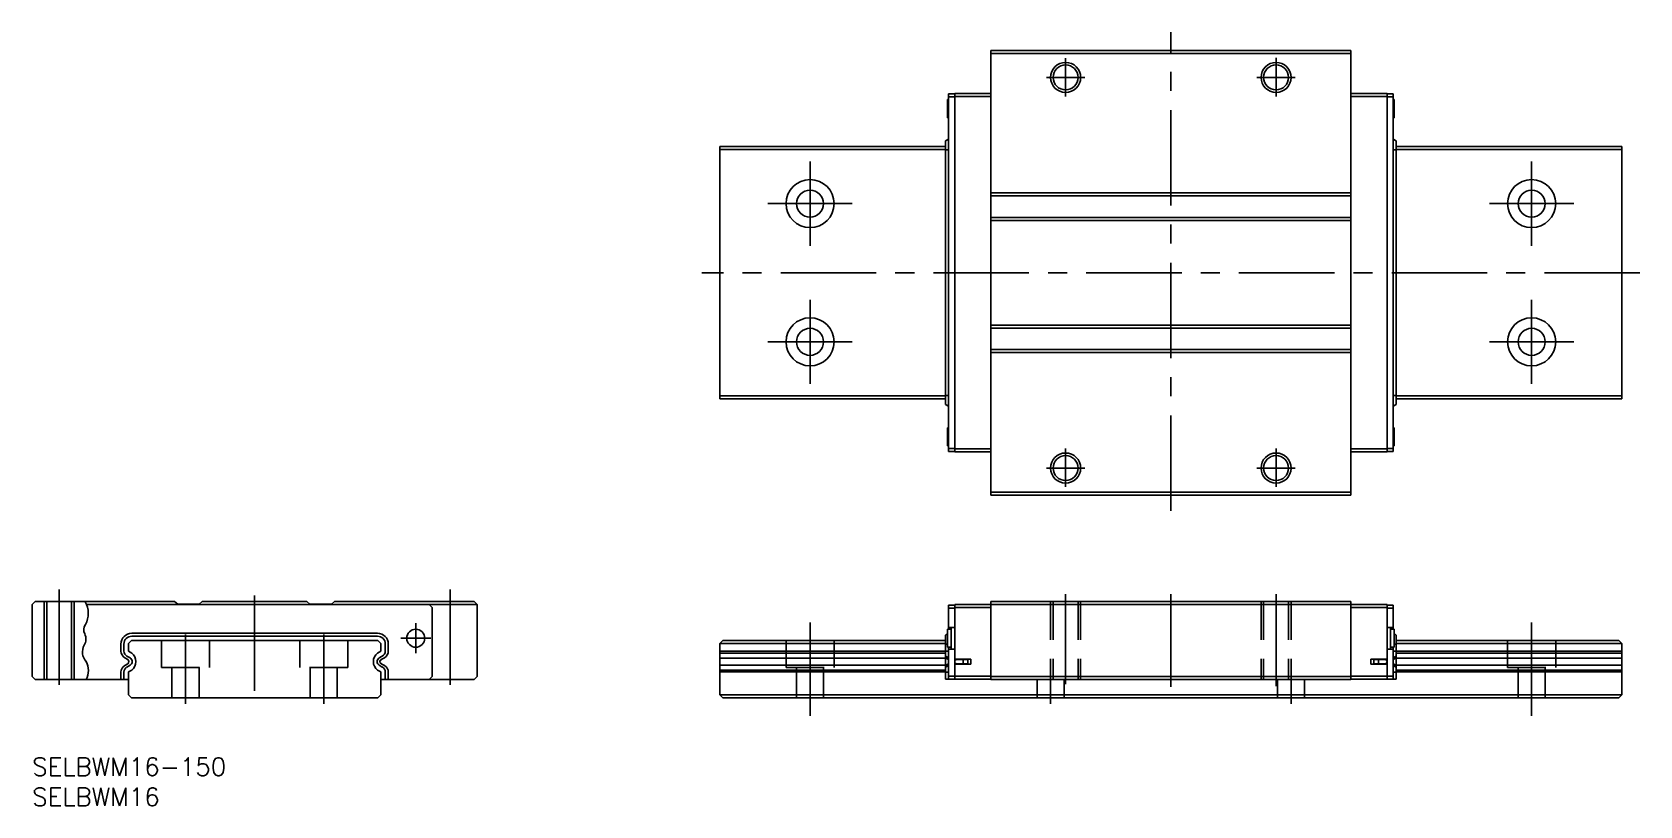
# Model space of a CAD drawing. Extents: x 0 to 267, y -8 to 121.
import ezdxf

# ---------------------------------------------------------------- set-up
doc = ezdxf.new("R2010")
doc.units = 0
doc.header["$LTSCALE"] = 0.5
doc.linetypes.add('CENTER', pattern=[50.8, 31.75, -6.35, 6.35, -6.35])
doc.linetypes.add('DASHED', pattern=[19.05, 12.7, -6.35])
for name, color, linetype in [('MSM_CENTER', 1, 'CENTER'), ('MSM_CONTINUOUS', 7, 'CONTINUOUS'), ('MSM_DASHED', 4, 'DASHED'), ('MSM_NARROW', 5, 'CONTINUOUS'), ('MSM_PART_NUMBER', 7, 'CONTINUOUS')]:
    doc.layers.add(name, color=color, linetype=linetype)
doc.styles.get("Standard").update_dxf_attribs({"font": 'txt.shx', "height": 3, "bigfont": 'bigfont.shx'})

# ---------------------------------------------------------------- blocks, each defined once
blk = doc.blocks.new('*U2')
at = {"layer": 'MSM_PART_NUMBER'}
blk.add_text('SELBWM16-150', height=3, dxfattribs=at).set_placement((0, -3))
blk = doc.blocks.new('*U3')
at = {"layer": 'MSM_PART_NUMBER'}
blk.add_text('SELBWM16', height=3, dxfattribs=at).set_placement((0, -8))

msp = doc.modelspace()

# ---------------------------------------------------------------- linework, layer by layer
at = {"layer": 'MSM_CENTER'}
for p, q in [((189.37, 41.1), (189.37, 120.74)), ((171.87, 116.41), (171.87, 110.01)), ((206.87, 116.46), (206.87, 110.06)), ((175.07, 113.21), (168.67, 113.21)), ((210.07, 113.21), (203.67, 113.21)), ((129.37, 85.21), (129.37, 99.21)), ((249.37, 85.21), (249.37, 99.21)), ((122.37, 92.21), (136.37, 92.21)), ((242.37, 92.21), (256.37, 92.21)), ((267.37, 80.71), (111.37, 80.71)), ((129.37, 62.21), (129.37, 76.21)), ((249.37, 62.21), (249.37, 76.21)), ((122.37, 69.21), (136.37, 69.21)), ((242.37, 69.21), (256.37, 69.21)), ((171.87, 51.46), (171.87, 45.06)), ((206.87, 51.46), (206.87, 45.06)), ((175.07, 48.21), (168.67, 48.21)), ((210.07, 48.21), (203.67, 48.21)), ((4.5, 28), (4.5, 11)), ((37, 27), (37, 9)), ((69.5, 28), (69.5, 11)), ((171.87, 27.21), (171.87, 12.26)), ((189.37, 27.21), (189.37, 11.79)), ((206.87, 27.21), (206.87, 11.92)), ((63.8, 17.4), (63.8, 22.4)), ((129.37, 22.5), (129.37, 7)), ((249.37, 22.5), (249.37, 7)), ((25.5, 20.5), (25.5, 9)), ((48.5, 20.5), (48.5, 9)), ((66.3, 19.9), (61.3, 19.9)), ((169.37, 14), (169.37, 9)), ((209.37, 14), (209.37, 9))]:
    msp.add_line(p, q, dxfattribs=at)
at = {"layer": 'MSM_CONTINUOUS'}
for p, q in [((159.42, 43.71), (159.42, 117.71)), ((219.32, 117.71), (159.42, 117.71)), ((219.32, 43.71), (219.32, 117.71)), ((219.32, 117.21), (159.42, 117.21)), ((152.42, 50.96), (152.42, 110.46)), ((152.42, 110.46), (153.42, 110.46)), ((152.42, 109.96), (153.42, 109.96)), ((153.42, 110.51), (159.42, 110.51)), ((153.42, 50.91), (153.42, 110.51)), ((153.42, 110.01), (159.42, 110.01)), ((225.32, 110.51), (219.32, 110.51)), ((225.32, 110.01), (219.32, 110.01)), ((225.32, 110.51), (225.32, 50.91)), ((226.32, 110.46), (225.32, 110.46)), ((226.32, 109.96), (225.32, 109.96)), ((226.32, 50.96), (226.32, 110.46)), ((152.22, 106.51), (152.22, 109.51)), ((152.42, 109.51), (152.22, 109.51)), ((226.52, 109.51), (226.32, 109.51)), ((226.52, 106.51), (226.52, 109.51)), ((152.22, 106.51), (152.42, 106.51)), ((226.32, 106.51), (226.52, 106.51)), ((151.92, 101.71), (114.37, 101.71)), ((114.37, 59.71), (114.37, 101.71)), ((152.42, 102.94), (151.92, 102.64)), ((151.92, 102.64), (151.92, 58.78)), ((226.32, 102.94), (226.82, 102.64)), ((226.82, 58.78), (226.82, 102.64)), ((264.37, 101.71), (226.82, 101.71)), ((264.37, 59.71), (264.37, 101.71)), ((151.92, 101.21), (114.37, 101.21)), ((152.42, 101.14), (151.92, 101.14)), ((226.32, 101.14), (226.82, 101.14)), ((264.37, 101.21), (226.82, 101.21)), ((219.32, 94.01), (159.42, 94.01)), ((219.32, 93.51), (159.42, 93.51)), ((219.32, 89.91), (159.42, 89.91)), ((219.32, 89.41), (159.42, 89.41)), ((219.32, 72.01), (159.42, 72.01)), ((219.32, 71.51), (159.42, 71.51)), ((219.32, 67.91), (159.42, 67.91)), ((219.32, 67.41), (159.42, 67.41)), ((151.92, 60.21), (114.37, 60.21)), ((151.92, 59.71), (114.37, 59.71)), ((152.42, 60.28), (151.92, 60.28)), ((226.32, 60.28), (226.82, 60.28)), ((264.37, 60.21), (226.82, 60.21)), ((264.37, 59.71), (226.82, 59.71)), ((152.42, 58.48), (151.92, 58.78)), ((226.32, 58.48), (226.82, 58.78)), ((152.42, 54.91), (152.22, 54.91)), ((152.22, 54.91), (152.22, 51.91)), ((226.52, 54.91), (226.32, 54.91)), ((226.52, 54.91), (226.52, 51.91)), ((152.22, 51.91), (152.42, 51.91)), ((152.42, 51.46), (153.42, 51.46)), ((152.42, 50.96), (153.42, 50.96)), ((153.42, 51.41), (159.42, 51.41)), ((153.42, 50.91), (159.42, 50.91)), ((225.32, 51.41), (219.32, 51.41)), ((225.32, 50.91), (219.32, 50.91)), ((226.32, 51.46), (225.32, 51.46)), ((226.32, 50.96), (225.32, 50.96)), ((226.32, 51.91), (226.52, 51.91)), ((219.32, 44.21), (159.42, 44.21)), ((219.32, 43.71), (159.42, 43.71)), ((0.5, 26), (0, 25.5)), ((0, 25.5), (0, 13.5)), ((23.7, 26), (0.5, 26)), ((2.43, 26), (2.43, 13)), ((6.57, 26), (6.57, 13)), ((74, 25.5), (9.04, 25.5)), ((24.2, 25.55), (23.7, 26)), ((27.8, 25.55), (24.2, 25.55)), ((28.3, 26), (27.8, 25.55)), ((45.7, 26), (28.3, 26)), ((45.7, 26), (46.2, 25.55)), ((49.8, 25.55), (46.2, 25.55)), ((49.8, 25.55), (50.3, 26)), ((73.5, 26), (50.3, 26)), ((66, 25.5), (66.5, 25)), ((66.5, 25), (66.5, 13.5)), ((73.5, 26), (74, 25.5)), ((74, 25.5), (74, 13.5)), ((152.42, 21.4), (152.42, 25.4)), ((152.42, 25.4), (153.42, 25.4)), ((152.42, 24.9), (153.42, 24.9)), ((153.42, 25.5), (225.32, 25.5)), ((153.42, 25.5), (153.42, 13.1)), ((153.42, 25), (159.42, 25)), ((219.32, 26), (159.42, 26)), ((159.42, 26), (159.42, 13)), ((219.32, 26), (219.32, 13)), ((225.32, 25), (219.32, 25)), ((225.32, 25.5), (225.32, 13.1)), ((226.32, 25.4), (225.32, 25.4)), ((226.32, 24.9), (225.32, 24.9)), ((226.32, 21.4), (226.32, 25.4)), ((152.82, 21.4), (152.22, 21.4)), ((152.22, 21.4), (152.22, 18.4)), ((152.42, 21.7), (153.42, 21.7)), ((152.82, 21.7), (152.82, 18.1)), ((226.32, 21.7), (225.32, 21.7)), ((225.92, 21.7), (225.92, 18.1)), ((226.52, 21.4), (225.92, 21.4)), ((226.52, 21.4), (226.52, 18.4)), ((14.77, 17.76), (14.77, 18.93)), ((15.27, 17.76), (15.27, 18.93)), ((16.5, 19.5), (16, 19)), ((16, 19), (16, 17.72)), ((57.5, 19.5), (16.5, 19.5)), ((16.57, 20.73), (57.43, 20.73)), ((16.57, 20.23), (57.43, 20.23)), ((57.5, 19.5), (58, 19)), ((58, 19), (58, 17.72)), ((58.73, 17.76), (58.73, 18.93)), ((59.23, 17.76), (59.23, 18.93)), ((114.87, 19.5), (114.37, 19)), ((151.92, 19), (114.37, 19)), ((114.37, 19), (114.37, 10.5)), ((151.92, 19.5), (114.87, 19.5)), ((152.22, 20.61), (151.92, 20.43)), ((151.92, 13.1), (151.92, 20.43)), ((152.22, 18.93), (151.92, 18.93)), ((226.52, 20.61), (226.82, 20.43)), ((226.52, 18.93), (226.82, 18.93)), ((226.82, 13.1), (226.82, 20.43)), ((263.87, 19.5), (226.82, 19.5)), ((264.37, 19), (226.82, 19)), ((263.87, 19.5), (264.37, 19)), ((264.37, 10.5), (264.37, 19)), ((15.93, 16.35), (15.42, 16.64)), ((16.28, 16.61), (15.77, 16.9)), ((16, 17.72), (16.56, 17.4)), ((58, 17.72), (57.44, 17.4)), ((57.72, 16.61), (58.23, 16.9)), ((58.07, 16.35), (58.58, 16.64)), ((151.92, 17.72), (114.37, 17.72)), ((151.92, 17.4), (114.37, 17.4)), ((151.92, 16.6), (114.37, 16.6)), ((152.42, 17.76), (151.92, 17.76)), ((152.42, 16.64), (151.92, 16.9)), ((152.42, 16.35), (151.92, 16.61)), ((152.22, 18.4), (152.82, 18.4)), ((152.42, 18.4), (152.42, 13.1)), ((152.42, 18.1), (153.42, 18.1)), ((156.12, 16.4), (153.42, 16.4)), ((155.62, 16.35), (153.77, 16.35)), ((154.22, 16.35), (154.22, 16.4)), ((154.68, 16.35), (154.68, 16.4)), ((154.82, 16.35), (154.82, 15.65)), ((155.62, 16.35), (155.62, 15.65)), ((156.12, 15.6), (156.12, 16.4)), ((222.62, 15.6), (222.62, 16.4)), ((222.62, 16.4), (225.32, 16.4)), ((224.97, 16.35), (223.12, 16.35)), ((223.12, 15.65), (223.12, 16.35)), ((223.92, 15.65), (223.92, 16.35)), ((224.06, 16.35), (224.06, 16.4)), ((224.52, 16.35), (224.52, 16.4)), ((226.32, 18.1), (225.32, 18.1)), ((225.92, 18.4), (226.52, 18.4)), ((226.32, 18.4), (226.32, 13.1)), ((226.32, 17.76), (226.82, 17.76)), ((226.32, 16.64), (226.82, 16.9)), ((226.32, 16.35), (226.82, 16.61)), ((264.37, 17.72), (226.82, 17.72)), ((264.37, 17.4), (226.82, 17.4)), ((264.37, 16.6), (226.82, 16.6)), ((0, 13.5), (0.5, 13)), ((14.77, 13), (14.77, 14.24)), ((15.27, 13), (15.27, 14.24)), ((15.42, 15.36), (15.93, 15.65)), ((15.77, 15.1), (16.28, 15.39)), ((16.56, 14.6), (16, 14.28)), ((16, 14.28), (16, 10.5)), ((57.44, 14.6), (58, 14.28)), ((58.23, 15.1), (57.72, 15.39)), ((58, 14.28), (58, 10.5)), ((58.58, 15.36), (58.07, 15.65)), ((58.73, 13), (58.73, 14.24)), ((59.23, 13), (59.23, 14.24)), ((66.5, 13.5), (66, 13)), ((74, 13.5), (73.5, 13)), ((151.92, 15.4), (114.37, 15.4)), ((151.92, 14.6), (114.37, 14.6)), ((151.92, 14.28), (114.37, 14.28)), ((152.42, 15.65), (151.92, 15.39)), ((152.42, 15.36), (151.92, 15.1)), ((152.42, 14.24), (151.92, 14.24)), ((152.42, 13.6), (159.42, 13.6)), ((156.12, 15.6), (153.42, 15.6)), ((153.77, 15.65), (155.62, 15.65)), ((154.22, 15.6), (154.22, 15.65)), ((154.68, 15.6), (154.68, 15.65)), ((219.32, 13.5), (159.42, 13.5)), ((226.32, 13.6), (219.32, 13.6)), ((222.62, 15.6), (225.32, 15.6)), ((223.12, 15.65), (224.97, 15.65)), ((224.06, 15.6), (224.06, 15.65)), ((224.52, 15.6), (224.52, 15.65)), ((226.32, 15.65), (226.82, 15.39)), ((226.32, 15.36), (226.82, 15.1)), ((226.32, 14.24), (226.82, 14.24)), ((264.37, 15.4), (226.82, 15.4)), ((264.37, 14.6), (226.82, 14.6)), ((264.37, 14.28), (226.82, 14.28)), ((0.5, 13), (16, 13)), ((73.5, 13), (58, 13)), ((159.42, 13.1), (151.92, 13.1)), ((219.32, 13), (159.42, 13)), ((226.82, 13.1), (219.32, 13.1)), ((16, 10.5), (16.5, 10)), ((16.5, 10), (57.5, 10)), ((58, 10.5), (57.5, 10)), ((264.37, 10.5), (114.37, 10.5)), ((114.37, 10.5), (114.87, 10)), ((263.87, 10), (114.87, 10)), ((264.37, 10.5), (263.87, 10))]:
    msp.add_line(p, q, dxfattribs=at)
for centre, radius in [((171.87, 113.21), 2.07), ((206.87, 113.21), 2.07), ((129.37, 92.21), 4), ((129.37, 92.21), 2.25), ((249.37, 92.21), 4), ((249.37, 92.21), 2.25), ((129.37, 69.21), 4), ((249.37, 69.21), 4), ((129.37, 69.21), 2.25), ((249.37, 69.21), 2.25), ((171.87, 48.21), 2.07), ((206.87, 48.21), 2.07), ((63.8, 19.9), 1.5)]:
    msp.add_circle(centre, radius, dxfattribs=at)
for centre, radius, start, end in [((16.57, 18.93), 1.8, 90.0008, 179.9992), ((16.57, 18.93), 1.3, 90.0008, 179.9992), ((57.43, 18.93), 1.8, 0.0008, 89.9992), ((57.43, 18.93), 1.3, 0.0008, 89.9992), ((16.07, 17.76), 1.3, 180, 240), ((16.27, 17.76), 1, 180, 240), ((15.55, 16), 0.508, 316.9761, 43.0239), ((15.93, 16), 0.7, 300, 60), ((15.51, 16), 1.75, 306.8402, 53.1598), ((58.49, 16), 1.75, 126.8402, 233.1598), ((58.07, 16), 0.7, 120, 240), ((58.18, 16), 0.363, 107.4062, 252.5938), ((57.73, 17.76), 1, 300, 0), ((57.93, 17.76), 1.3, 300, 0), ((153.77, 16), 0.35, 90, 270), ((224.97, 16), 0.35, 270, 90), ((16.07, 14.24), 1.3, 120, 180), ((16.27, 14.24), 1, 120, 180), ((57.73, 14.24), 1, 0, 60), ((57.93, 14.24), 1.3, 0, 60)]:
    msp.add_arc(centre, radius, start, end, dxfattribs=at)
at = {"layer": 'MSM_DASHED'}
for p, q in [((169.37, 26), (169.37, 13)), ((169.8, 26), (169.8, 13)), ((173.93, 26), (173.93, 13)), ((174.37, 26), (174.37, 13)), ((204.37, 26), (204.37, 13)), ((204.8, 26), (204.8, 13)), ((208.93, 26), (208.93, 13)), ((209.37, 26), (209.37, 13)), ((21.5, 19.5), (21.5, 15)), ((29.5, 19.5), (29.5, 15)), ((44.5, 19.5), (44.5, 15)), ((52.5, 19.5), (52.5, 15)), ((125.37, 19.5), (125.37, 15)), ((133.37, 19.5), (133.37, 15)), ((245.37, 19.5), (245.37, 15)), ((253.37, 19.5), (253.37, 15)), ((21.5, 15), (29.5, 15)), ((23.25, 15), (23.25, 10)), ((27.75, 15), (27.75, 10)), ((52.5, 15), (44.5, 15)), ((46.25, 15), (46.25, 10)), ((50.75, 15), (50.75, 10)), ((125.37, 15), (133.37, 15)), ((127.12, 15), (127.12, 10)), ((131.62, 15), (131.62, 10)), ((245.37, 15), (253.37, 15)), ((247.12, 15), (247.12, 10)), ((251.62, 15), (251.62, 10)), ((167.12, 13), (167.12, 10)), ((171.62, 13), (171.62, 10)), ((207.12, 13), (207.12, 10)), ((211.62, 13), (211.62, 10))]:
    msp.add_line(p, q, dxfattribs=at)
at = {"layer": 'MSM_NARROW'}
for p, q in [((2, 26), (2, 13)), ((7, 26), (7, 13))]:
    msp.add_line(p, q, dxfattribs=at)
for centre in [(171.87, 113.21), (206.87, 113.21), (171.87, 48.21), (206.87, 48.21)]:
    msp.add_circle(centre, 2.5, dxfattribs=at)
for centre, radius, start, end in [((5.4, 24.01), 3.93, 332.0932, 29.8549), ((10.05, 21.29), 1.47, 143.2757, 207.6586), ((10.64, 17.59), 2.28, 149.9167, 223.5736), ((6.94, 19.76), 2, 329.3157, 25.2303), ((6.08, 14.51), 3.27, 332.5578, 27.5257)]:
    msp.add_arc(centre, radius, start, end, dxfattribs=at)

# ---------------------------------------------------------------- block references
at = {"layer": 'MSM_CONTINUOUS'}
for name in ['*U2', '*U3']:
    msp.add_blockref(name, (0, 0), dxfattribs=at)

doc.saveas('drawing.dxf')
